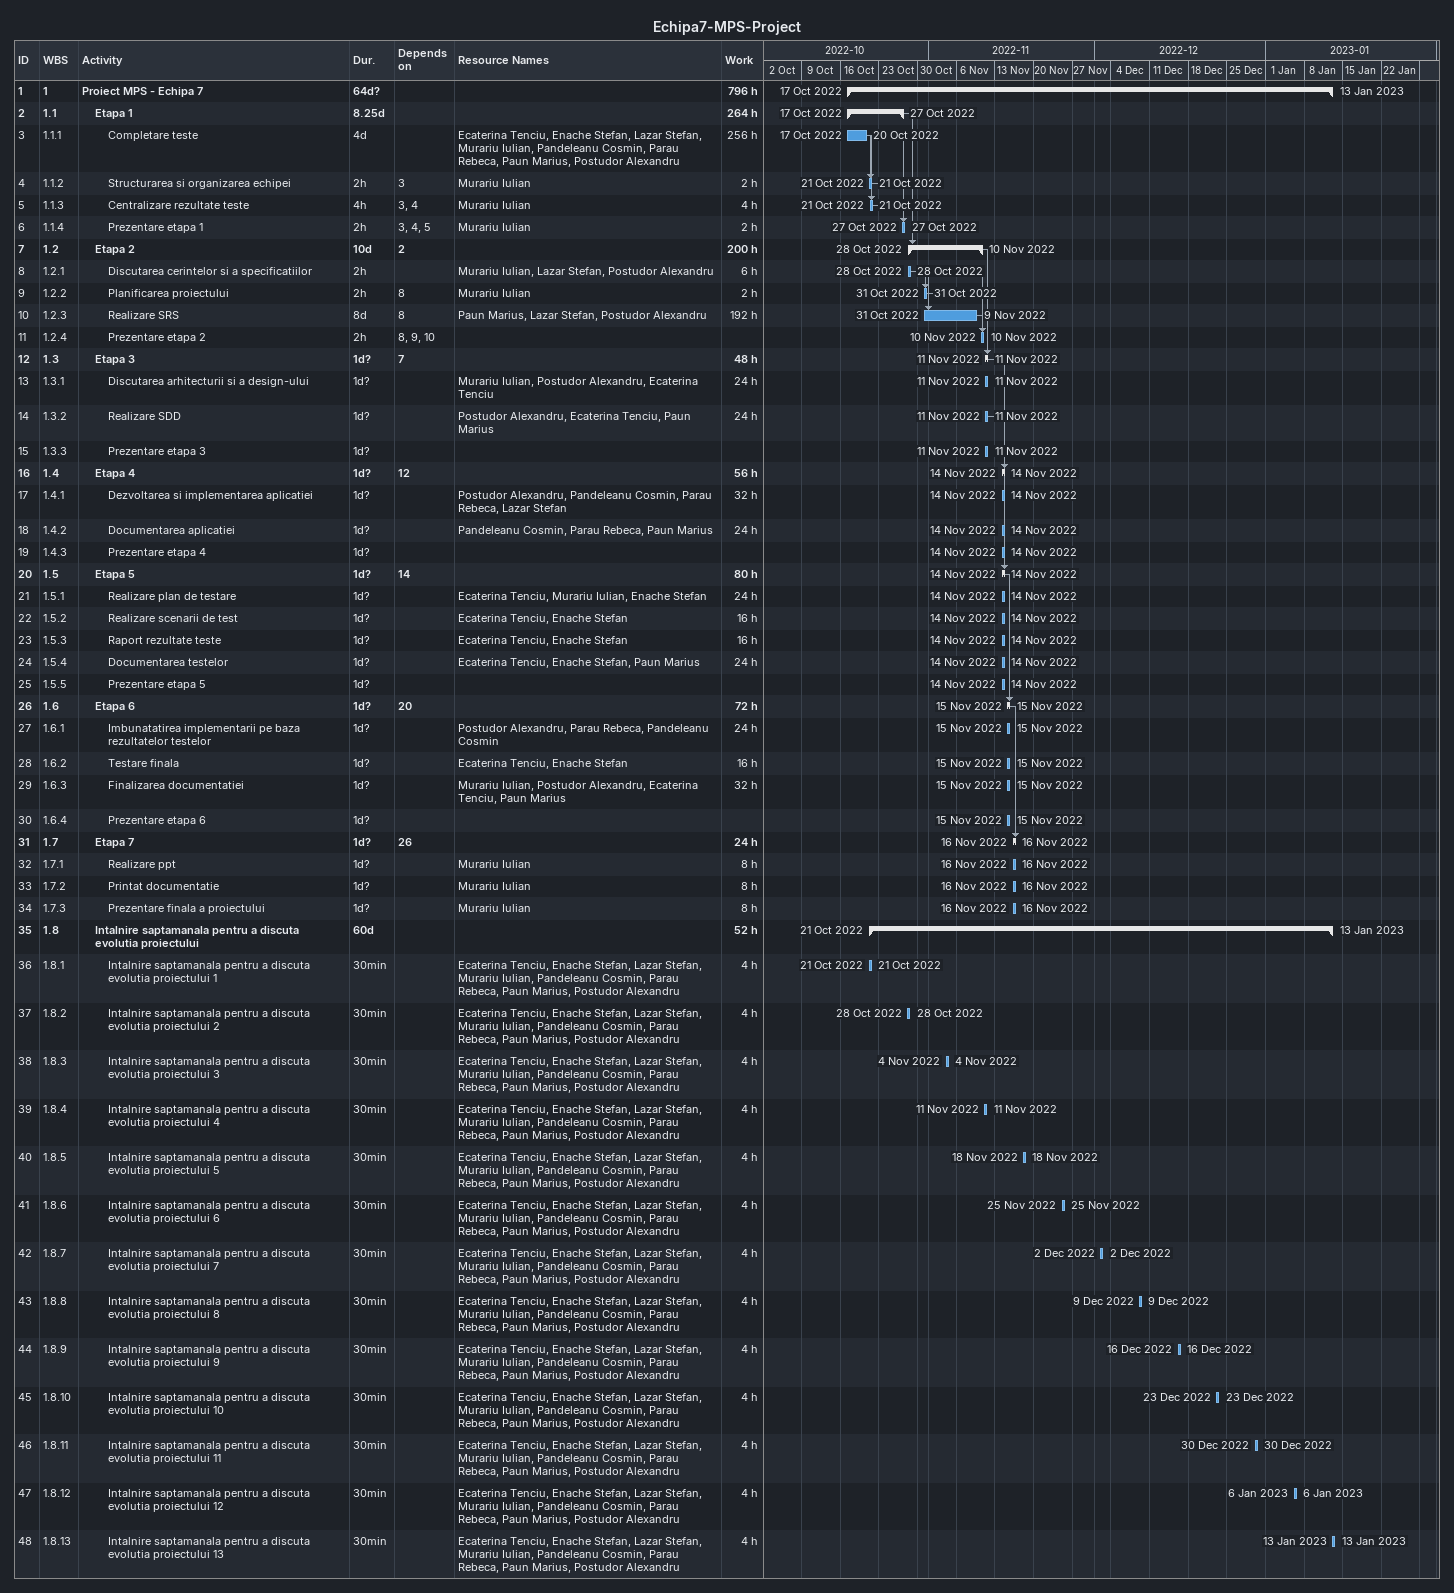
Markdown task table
Echipa7-MPS-Project

| ID | WBS | Task | Duration | Start | Finish | Predecessors | Resources | Work (h) |
|---|---|---|---|---|---|---|---|---|
| 1 | 1 | **Proiect MPS - Echipa 7** | 64d? | 2022-10-17 | 2023-01-13 |  |  | 796 |
| 2 | 1.1 | **Etapa 1** | 8.25d | 2022-10-17 | 2022-10-27 |  |  | 264 |
| 3 | 1.1.1 | Completare teste | 4d | 2022-10-17 | 2022-10-20 |  | Ecaterina Tenciu, Enache Stefan, Lazar Stefan, Murariu Iulian, Pandeleanu Cosmin, Parau Rebeca, Paun Marius, Postudor Alexandru | 256 |
| 4 | 1.1.2 | Structurarea si organizarea echipei | 2h | 2022-10-21 | 2022-10-21 | 3 | Murariu Iulian | 2 |
| 5 | 1.1.3 | Centralizare rezultate teste | 4h | 2022-10-21 | 2022-10-21 | 3, 4 | Murariu Iulian | 4 |
| 6 | 1.1.4 | Prezentare etapa 1 | 2h | 2022-10-27 | 2022-10-27 | 3, 4, 5 | Murariu Iulian | 2 |
| 7 | 1.2 | **Etapa 2** | 10d | 2022-10-28 | 2022-11-10 | 2 |  | 200 |
| 8 | 1.2.1 | Discutarea cerintelor si a specificatiilor | 2h | 2022-10-28 | 2022-10-28 |  | Murariu Iulian, Lazar Stefan, Postudor Alexandru | 6 |
| 9 | 1.2.2 | Planificarea proiectului | 2h | 2022-10-31 | 2022-10-31 | 8 | Murariu Iulian | 2 |
| 10 | 1.2.3 | Realizare SRS | 8d | 2022-10-31 | 2022-11-09 | 8 | Paun Marius, Lazar Stefan, Postudor Alexandru | 192 |
| 11 | 1.2.4 | Prezentare etapa 2 | 2h | 2022-11-10 | 2022-11-10 | 8, 9, 10 |  |  |
| 12 | 1.3 | **Etapa 3** | 1d? | 2022-11-11 | 2022-11-11 | 7 |  | 48 |
| 13 | 1.3.1 | Discutarea arhitecturii si a design-ului | 1d? | 2022-11-11 | 2022-11-11 |  | Murariu Iulian, Postudor Alexandru, Ecaterina Tenciu | 24 |
| 14 | 1.3.2 | Realizare SDD | 1d? | 2022-11-11 | 2022-11-11 |  | Postudor Alexandru, Ecaterina Tenciu, Paun Marius | 24 |
| 15 | 1.3.3 | Prezentare etapa 3 | 1d? | 2022-11-11 | 2022-11-11 |  |  |  |
| 16 | 1.4 | **Etapa 4** | 1d? | 2022-11-14 | 2022-11-14 | 12 |  | 56 |
| 17 | 1.4.1 | Dezvoltarea si implementarea aplicatiei | 1d? | 2022-11-14 | 2022-11-14 |  | Postudor Alexandru, Pandeleanu Cosmin, Parau Rebeca, Lazar Stefan | 32 |
| 18 | 1.4.2 | Documentarea aplicatiei | 1d? | 2022-11-14 | 2022-11-14 |  | Pandeleanu Cosmin, Parau Rebeca, Paun Marius | 24 |
| 19 | 1.4.3 | Prezentare etapa 4 | 1d? | 2022-11-14 | 2022-11-14 |  |  |  |
| 20 | 1.5 | **Etapa 5** | 1d? | 2022-11-14 | 2022-11-14 | 14 |  | 80 |
| 21 | 1.5.1 | Realizare plan de testare | 1d? | 2022-11-14 | 2022-11-14 |  | Ecaterina Tenciu, Murariu Iulian, Enache Stefan | 24 |
| 22 | 1.5.2 | Realizare scenarii de test | 1d? | 2022-11-14 | 2022-11-14 |  | Ecaterina Tenciu, Enache Stefan | 16 |
| 23 | 1.5.3 | Raport rezultate teste | 1d? | 2022-11-14 | 2022-11-14 |  | Ecaterina Tenciu, Enache Stefan | 16 |
| 24 | 1.5.4 | Documentarea testelor | 1d? | 2022-11-14 | 2022-11-14 |  | Ecaterina Tenciu, Enache Stefan, Paun Marius | 24 |
| 25 | 1.5.5 | Prezentare etapa 5 | 1d? | 2022-11-14 | 2022-11-14 |  |  |  |
| 26 | 1.6 | **Etapa 6** | 1d? | 2022-11-15 | 2022-11-15 | 20 |  | 72 |
| 27 | 1.6.1 | Imbunatatirea implementarii pe baza rezultatelor testelor | 1d? | 2022-11-15 | 2022-11-15 |  | Postudor Alexandru, Parau Rebeca, Pandeleanu Cosmin | 24 |
| 28 | 1.6.2 | Testare finala | 1d? | 2022-11-15 | 2022-11-15 |  | Ecaterina Tenciu, Enache Stefan | 16 |
| 29 | 1.6.3 | Finalizarea documentatiei | 1d? | 2022-11-15 | 2022-11-15 |  | Murariu Iulian, Postudor Alexandru, Ecaterina Tenciu, Paun Marius | 32 |
| 30 | 1.6.4 | Prezentare etapa 6 | 1d? | 2022-11-15 | 2022-11-15 |  |  |  |
| 31 | 1.7 | **Etapa 7** | 1d? | 2022-11-16 | 2022-11-16 | 26 |  | 24 |
| 32 | 1.7.1 | Realizare ppt | 1d? | 2022-11-16 | 2022-11-16 |  | Murariu Iulian | 8 |
| 33 | 1.7.2 | Printat documentatie | 1d? | 2022-11-16 | 2022-11-16 |  | Murariu Iulian | 8 |
| 34 | 1.7.3 | Prezentare finala a proiectului | 1d? | 2022-11-16 | 2022-11-16 |  | Murariu Iulian | 8 |
| 35 | 1.8 | **Intalnire saptamanala pentru a discuta evolutia proiectului** | 60d | 2022-10-21 | 2023-01-13 |  |  | 52 |
| 36 | 1.8.1 | Intalnire saptamanala pentru a discuta evolutia proiectului 1 | 30min | 2022-10-21 | 2022-10-21 |  | Ecaterina Tenciu, Enache Stefan, Lazar Stefan, Murariu Iulian, Pandeleanu Cosmin, Parau Rebeca, Paun Marius, Postudor Alexandru | 4 |
| 37 | 1.8.2 | Intalnire saptamanala pentru a discuta evolutia proiectului 2 | 30min | 2022-10-28 | 2022-10-28 |  | Ecaterina Tenciu, Enache Stefan, Lazar Stefan, Murariu Iulian, Pandeleanu Cosmin, Parau Rebeca, Paun Marius, Postudor Alexandru | 4 |
| 38 | 1.8.3 | Intalnire saptamanala pentru a discuta evolutia proiectului 3 | 30min | 2022-11-04 | 2022-11-04 |  | Ecaterina Tenciu, Enache Stefan, Lazar Stefan, Murariu Iulian, Pandeleanu Cosmin, Parau Rebeca, Paun Marius, Postudor Alexandru | 4 |
| 39 | 1.8.4 | Intalnire saptamanala pentru a discuta evolutia proiectului 4 | 30min | 2022-11-11 | 2022-11-11 |  | Ecaterina Tenciu, Enache Stefan, Lazar Stefan, Murariu Iulian, Pandeleanu Cosmin, Parau Rebeca, Paun Marius, Postudor Alexandru | 4 |
| 40 | 1.8.5 | Intalnire saptamanala pentru a discuta evolutia proiectului 5 | 30min | 2022-11-18 | 2022-11-18 |  | Ecaterina Tenciu, Enache Stefan, Lazar Stefan, Murariu Iulian, Pandeleanu Cosmin, Parau Rebeca, Paun Marius, Postudor Alexandru | 4 |
| 41 | 1.8.6 | Intalnire saptamanala pentru a discuta evolutia proiectului 6 | 30min | 2022-11-25 | 2022-11-25 |  | Ecaterina Tenciu, Enache Stefan, Lazar Stefan, Murariu Iulian, Pandeleanu Cosmin, Parau Rebeca, Paun Marius, Postudor Alexandru | 4 |
| 42 | 1.8.7 | Intalnire saptamanala pentru a discuta evolutia proiectului 7 | 30min | 2022-12-02 | 2022-12-02 |  | Ecaterina Tenciu, Enache Stefan, Lazar Stefan, Murariu Iulian, Pandeleanu Cosmin, Parau Rebeca, Paun Marius, Postudor Alexandru | 4 |
| 43 | 1.8.8 | Intalnire saptamanala pentru a discuta evolutia proiectului 8 | 30min | 2022-12-09 | 2022-12-09 |  | Ecaterina Tenciu, Enache Stefan, Lazar Stefan, Murariu Iulian, Pandeleanu Cosmin, Parau Rebeca, Paun Marius, Postudor Alexandru | 4 |
| 44 | 1.8.9 | Intalnire saptamanala pentru a discuta evolutia proiectului 9 | 30min | 2022-12-16 | 2022-12-16 |  | Ecaterina Tenciu, Enache Stefan, Lazar Stefan, Murariu Iulian, Pandeleanu Cosmin, Parau Rebeca, Paun Marius, Postudor Alexandru | 4 |
| 45 | 1.8.10 | Intalnire saptamanala pentru a discuta evolutia proiectului 10 | 30min | 2022-12-23 | 2022-12-23 |  | Ecaterina Tenciu, Enache Stefan, Lazar Stefan, Murariu Iulian, Pandeleanu Cosmin, Parau Rebeca, Paun Marius, Postudor Alexandru | 4 |
| 46 | 1.8.11 | Intalnire saptamanala pentru a discuta evolutia proiectului 11 | 30min | 2022-12-30 | 2022-12-30 |  | Ecaterina Tenciu, Enache Stefan, Lazar Stefan, Murariu Iulian, Pandeleanu Cosmin, Parau Rebeca, Paun Marius, Postudor Alexandru | 4 |
| 47 | 1.8.12 | Intalnire saptamanala pentru a discuta evolutia proiectului 12 | 30min | 2023-01-06 | 2023-01-06 |  | Ecaterina Tenciu, Enache Stefan, Lazar Stefan, Murariu Iulian, Pandeleanu Cosmin, Parau Rebeca, Paun Marius, Postudor Alexandru | 4 |
| 48 | 1.8.13 | Intalnire saptamanala pentru a discuta evolutia proiectului 13 | 30min | 2023-01-13 | 2023-01-13 |  | Ecaterina Tenciu, Enache Stefan, Lazar Stefan, Murariu Iulian, Pandeleanu Cosmin, Parau Rebeca, Paun Marius, Postudor Alexandru | 4 |
